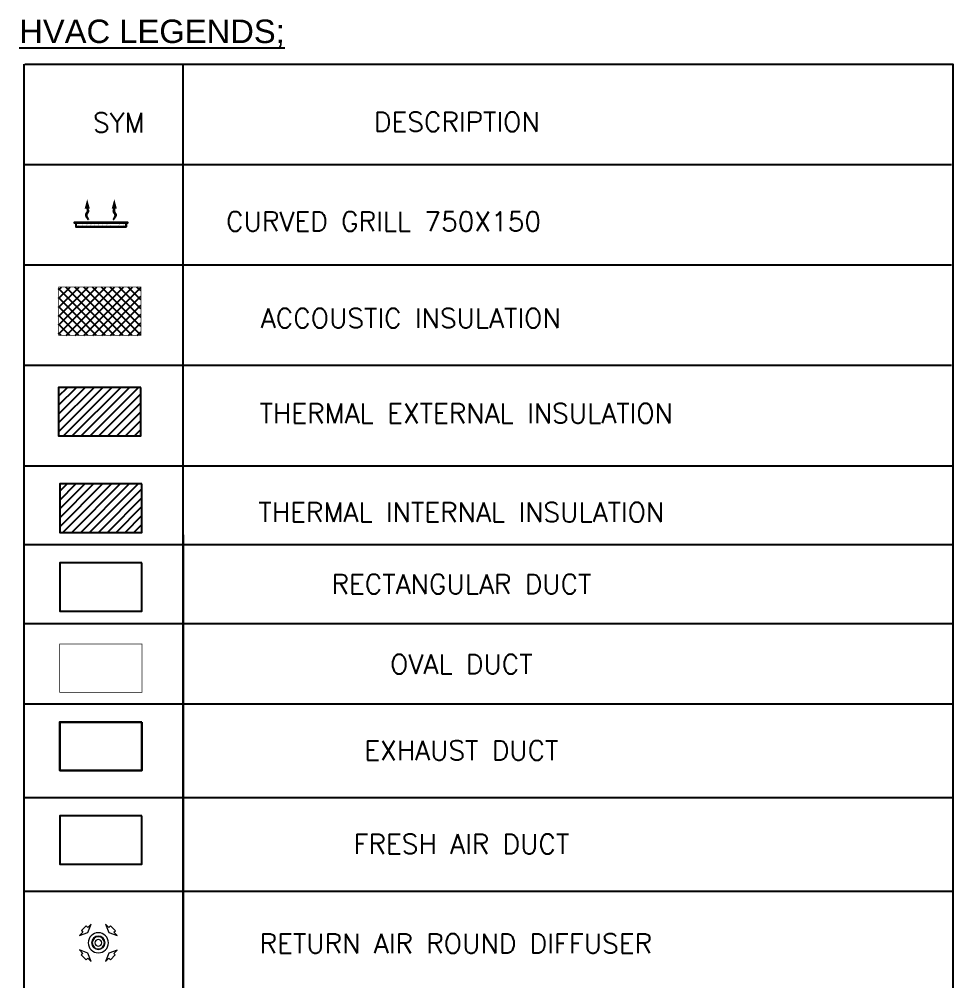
# Model space of a CAD drawing. Header units: millimetres. Extents: x 148480 to 578986, y 39883 to 155062.
# Drawn here: x 374943 to 388888, y 120244 to 134620 of the extents above; entities that cross this region are included whole.
import ezdxf
from ezdxf.enums import TextEntityAlignment as Align

# ---------------------------------------------------------------- set-up
doc = ezdxf.new("R2010")
doc.units = ezdxf.units.MM
for name, color, linetype, lineweight in [('HVAC EA DUCT', 1, 'Continuous', 30), ('KDBS-SIDE THROW GRILLE', 1, 'Continuous', 18), ('M HVAC EXHAUST DIFFUSER', 1, 'Continuous', 15), ('M HVAC GRILLE', 6, 'Continuous', 13)]:
    doc.layers.add(name, color=color, linetype=linetype, lineweight=lineweight)
for name, color, linetype in [('M-HVAC ELLIPTICAL DUCT', 6, 'Continuous'), ('M-HVAC SPIRAL DUCT', 4, 'Continuous'), ('M-HVAC-GRIL', 6, 'Continuous'), ('M-HVAC-INSULATION', 8, 'Continuous'), ('M-HVAC-SUPP', 4, 'Continuous'), ('M-HVAC-SUPPLY AIR DUCT', 4, 'Continuous'), ('M-HVAC-TEXT', 7, 'Continuous')]:
    doc.layers.add(name, color=color, linetype=linetype)
doc.styles.add('ARAIL', font='arial.ttf')
doc.styles.add('MtX_romans_shx', font='romans.shx')
doc.styles.add('R', font='romans.shx')

# ---------------------------------------------------------------- blocks, each defined once
blk = doc.blocks.new('RAD 150')
at = {"layer": 'M HVAC EXHAUST DIFFUSER', "color": 3}
for points in [[(-25.7, 153.9), (25.7, 153.9), (25.7, 137.2), (60.9, 137.2), (0, 110), (-60.9, 137.2), (-25.7, 137.2)], [(-153.9, -25.7), (-153.9, 25.7), (-137.2, 25.7), (-137.2, 60.9), (-110, 0), (-137.2, -60.9), (-137.2, -25.7)], [(153.9, 25.7), (153.9, -25.7), (137.2, -25.7), (137.2, -60.9), (110, 0), (137.2, 60.9), (137.2, 25.7)], [(25.7, -153.9), (-25.7, -153.9), (-25.7, -137.2), (-60.9, -137.2), (0, -110), (60.9, -137.2), (25.7, -137.2)]]:
    blk.add_lwpolyline(points, close=True, dxfattribs=at)
for radius in [75, 50, 45, 25]:
    blk.add_circle((0, 0), radius, dxfattribs=at)
blk = doc.blocks.new('RAAAA')
at = {"linetype": 'Continuous', "ltscale": 1000}
for points in [[(363, 0, 0), (363, 0, 0), (364, 0, 0), (364, 0, 0), (365, 0, 0), (366, 0, 0), (367, -1, 0), (368, -1, 0), (369, -1, 0), (371, -1, 0), (373, -2, 0), (374, -2, 0), (377, -2, 0), (379, -3, 0), (381, -3, 0), (384, -4, 0), (387, -4, 0), (390, -5, 0), (393, -5, 0), (397, -6, 0), (400, -6, 0), (404, -7, 0), (408, -8, 0), (412, -8, 0), (416, -9, 0), (421, -10, 0), (421, -10, 0), (425, -11, 0), (430, -11, 0), (435, -11, 0), (439, -11, 0), (444, -11, 0), (449, -11, 0), (454, -10, 0), (459, -10, 0), (464, -9, 0), (468, -7, 0), (473, -6, 0), (478, -4, 0), (483, -2, 0), (488, 0, 0), (494, 2, 0), (499, 4, 0), (504, 7, 0), (509, 10, 0), (514, 13, 0), (519, 16, 0), (525, 20, 0), (530, 24, 0), (535, 28, 0), (541, 32, 0), (546, 36, 0), (546, 36, 0), (552, 40, 0), (557, 44, 0), (563, 48, 0), (568, 51, 0), (574, 54, 0), (580, 56, 0), (586, 58, 0), (592, 60, 0), (598, 61, 0), (604, 62, 0), (610, 62, 0), (616, 62, 0), (622, 62, 0), (628, 61, 0), (635, 60, 0), (641, 59, 0), (648, 57, 0), (654, 55, 0), (661, 52, 0), (668, 49, 0), (675, 46, 0), (681, 42, 0), (688, 38, 0), (695, 33, 0), (702, 28, 0), (702, 28, 0), (709, 23, 0), (716, 19, 0), (722, 14, 0), (728, 10, 0), (734, 5, 0), (740, 1, 0), (745, -2, 0), (750, -6, 0), (755, -9, 0), (759, -13, 0), (763, -15, 0), (767, -18, 0), (771, -21, 0), (774, -23, 0), (777, -25, 0), (779, -27, 0), (782, -29, 0), (784, -31, 0), (786, -32, 0), (787, -33, 0), (789, -34, 0), (790, -35, 0), (790, -35, 0), (791, -35, 0), (791, -36, 0)], [(363, 0, 0), (363, 0, 0), (364, 0, 0), (364, 0, 0), (365, -1, 0), (366, -1, 0), (367, -2, 0), (368, -2, 0), (369, -3, 0), (371, -4, 0), (373, -5, 0), (374, -5, 0), (377, -6, 0), (379, -8, 0), (381, -9, 0), (384, -10, 0), (387, -12, 0), (390, -13, 0), (393, -15, 0), (397, -16, 0), (400, -18, 0), (404, -20, 0), (408, -22, 0), (412, -24, 0), (416, -26, 0), (421, -28, 0), (421, -28, 0), (425, -30, 0), (430, -32, 0), (435, -34, 0), (439, -35, 0), (444, -36, 0), (449, -37, 0), (454, -37, 0), (459, -38, 0), (464, -38, 0), (468, -37, 0), (473, -37, 0), (478, -36, 0), (483, -35, 0), (488, -33, 0), (494, -32, 0), (499, -30, 0), (504, -28, 0), (509, -25, 0), (514, -22, 0), (519, -19, 0), (525, -16, 0), (530, -13, 0), (535, -9, 0), (541, -5, 0), (546, 0, 0), (546, 0, 0), (552, 4, 0), (557, 8, 0), (563, 12, 0), (568, 15, 0), (574, 18, 0), (580, 21, 0), (586, 23, 0), (592, 25, 0), (598, 27, 0), (604, 28, 0), (610, 29, 0), (616, 30, 0), (622, 30, 0), (628, 31, 0), (635, 30, 0), (641, 30, 0), (648, 29, 0), (654, 28, 0), (661, 26, 0), (668, 24, 0), (675, 22, 0), (681, 20, 0), (688, 17, 0), (695, 14, 0), (702, 10, 0), (702, 10, 0), (709, 7, 0), (716, 3, 0), (722, 0, 0), (728, -3, 0), (734, -6, 0), (740, -9, 0), (745, -12, 0), (750, -14, 0), (755, -17, 0), (759, -19, 0), (763, -21, 0), (767, -23, 0), (771, -25, 0), (774, -27, 0), (777, -28, 0), (779, -30, 0), (782, -31, 0), (784, -32, 0), (786, -33, 0), (787, -34, 0), (789, -34, 0), (790, -35, 0), (790, -35, 0), (791, -35, 0), (791, -36, 0)]]:
    blk.add_polyline3d(points, dxfattribs=at)
blk.add_solid([(373, 101), (0, 0), (373, -101)], dxfattribs=at)
blk = doc.blocks.new('600X200 SIDE THROW GRILLE')
at = {"layer": 'M-HVAC-GRIL', "linetype": 'ByBlock'}
blk.add_lwpolyline([(375, -5), (396, -5), (396, 12), (-396, 12), (-396, -5), (-375, -5), (375, -5), (375, -56), (-375, -56), (-375, -5), (-375, -56), (375, -56), (375, -56)], dxfattribs=at)
at = {"layer": 'M-HVAC-GRIL', "lineweight": 0, "const_width": 1.71}
for points in [[(-365, -9), (-343, -9), (-322, -52), (-300, -52)], [(-303, -9), (-282, -9), (-260, -52), (-239, -52)], [(-242, -9), (-220, -9), (-199, -52), (-177, -52)], [(-180, -9), (-158, -9), (-137, -52), (-115, -52)], [(-117, -9), (-96, -9), (-75, -52), (-53, -52)], [(-55, -9), (-34, -9), (-12, -52), (9, -52)], [(7, -9), (28, -9), (50, -52), (71, -52)], [(69, -9), (90, -9), (112, -52), (133, -52)], [(121, -9), (142, -9), (163, -52), (185, -52)], [(181, -9), (202, -9), (224, -52), (245, -52)], [(242, -9), (264, -9), (285, -52), (306, -52)], [(304, -9), (325, -9), (346, -52), (368, -52)]]:
    blk.add_lwpolyline(points, dxfattribs=at)
at = {"layer": 'M-HVAC-SUPP'}
for p, xscale, yscale, zscale, rotation in [((-199, 355), -0.3839999997941415, 0.3839999997941436, 0.3839999997941436, 90.2028781887322), ((206, 355), 0.3839999997941415, 0.3839999997941415, 0.3839999997941415, 269.7971218112675)]:
    blk.add_blockref('RAAAA', p, dxfattribs=dict(at, xscale=xscale, yscale=yscale, zscale=zscale, rotation=rotation))
blk = doc.blocks.new('jyfhg')
at = {"layer": 'KDBS-SIDE THROW GRILLE', "xscale": -1, "rotation": 90.00000000000006}
blk.add_blockref('600X200 SIDE THROW GRILLE', (-100, -325), dxfattribs=at)

msp = doc.modelspace()

# ---------------------------------------------------------------- hatches: boundary and pattern name
at = {"layer": 'M-HVAC-INSULATION'}
h = msp.add_hatch(dxfattribs=at)
h.set_pattern_fill('ANSI37', color=42, scale=750, angle=180, style=0)
h.set_pattern_definition([(45, (784358.86, 44476.35), (-66.29126, 66.29126), []), (135, (784358.86, 44476.35), (-66.29126, -66.29126), [])])
h.paths.add_polyline_path([(376760.4, 130621), (375532.1, 130621), (375532.1, 129897.9), (376760.4, 129897.9)])
h = msp.add_hatch(dxfattribs=at)
h.set_pattern_fill('ANSI31', color=256, scale=750, angle=180, style=0)
h.set_pattern_definition([(45, (784358.86, 44476.35), (-66.29126, 66.29126), [])])
h.paths.add_polyline_path([(376760.4, 129121), (376760.4, 128397.9), (375532.1, 128397.9), (375532.1, 129121)])
h = msp.add_hatch(dxfattribs=at)
h.set_pattern_fill('ANSI31', color=26, scale=750, angle=180, style=0)
h.set_pattern_definition([(45, (784190.06, 44464.72), (-66.29126, 66.29126), [])])
h.paths.add_polyline_path([(376776.2, 127680), (376776.2, 126956.9), (375548, 126956.9), (375548, 127680)])

# ---------------------------------------------------------------- linework, layer by layer
at = {"layer": 'HVAC EA DUCT'}
msp.add_lwpolyline([(376776.2, 124123.1), (375548, 124123.1), (375548, 123400), (376776.2, 123400)], close=True, dxfattribs=at)
at = {"layer": 'M-HVAC ELLIPTICAL DUCT', "const_width": 10}
for points in [[(376760.4, 130621), (375532.1, 130621), (375532.1, 129897.9), (376760.4, 129897.9)], [(376776.2, 125289.4), (375548, 125289.4), (375548, 124566.3), (376776.2, 124566.3)]]:
    msp.add_lwpolyline(points, close=True, dxfattribs=at)
at = {"layer": 'M-HVAC SPIRAL DUCT', "color": 150, "linetype": 'Continuous'}
msp.add_lwpolyline([(376776.2, 122724.9), (375548, 122724.9), (375548, 122001.8), (376776.2, 122001.8)], close=True, dxfattribs=at)
at = {"layer": 'M-HVAC-SUPPLY AIR DUCT', "color": 7}
for p, q in [((375010.5, 133951.9), (375010.5, 106027.6)), ((377388.1, 133951.9), (377388.1, 106027.6)), ((377388.1, 133951.8), (377390.8, 110880.9)), ((377388.1, 133951.8), (388888.1, 133951.8)), ((375010.5, 132451.8), (388870.8, 132451.8)), ((375010.5, 130951.8), (388870.8, 130951.8)), ((375010.5, 129451.8), (388870.8, 129451.8)), ((375010.5, 127951.8), (388888.1, 127951.8)), ((375010.5, 126774.3), (388888.1, 126774.3)), ((375010.5, 126774.3), (388888.1, 126774.3)), ((375010.5, 125596.9), (388888.1, 125596.9)), ((375010.5, 124394.9), (388888.1, 124394.9)), ((375010.5, 122996.7), (388888.1, 122996.7)), ((375010.5, 121598.5), (388888.1, 121598.5)), ((375010.5, 121598.5), (388888.1, 121598.5))]:
    msp.add_line(p, q, dxfattribs=at)
msp.add_lwpolyline([(375027.9, 133951.8), (388888.1, 133951.8), (388888.1, 106027.6)], dxfattribs=at)
at = {"layer": 'M-HVAC-SUPPLY AIR DUCT'}
for points in [[(376760.4, 129121), (375532.1, 129121), (375532.1, 128397.9), (376760.4, 128397.9)], [(376776.2, 127680), (375548, 127680), (375548, 126956.9), (376776.2, 126956.9)], [(376776.2, 126502.6), (375548, 126502.6), (375548, 125779.4), (376776.2, 125779.4)]]:
    msp.add_lwpolyline(points, close=True, dxfattribs=at)

# ---------------------------------------------------------------- block references
at = {"layer": 'M HVAC EXHAUST DIFFUSER', "xscale": -2.00213783741445, "yscale": 2.00213783741445, "zscale": 2.00213783741445, "rotation": 134.8758026872501}
msp.add_blockref('RAD 150', (376124.8, 120826.1), dxfattribs=at)
at = {"layer": 'M HVAC GRILLE', "color": 0, "rotation": 270}
msp.add_blockref('jyfhg', (376489.7, 131478.4), dxfattribs=at)

# ---------------------------------------------------------------- texts
at = {"layer": 'M-HVAC-TEXT', "color": 7}
for s, height, style, p in [('%%UHVAC LEGENDS;', 350, 'ARAIL', (376926.7, 134440.2)), ('SYM', 290.46, 'R', (376429.4, 133076.6)), ('DESCRIPTION', 290.461, 'R', (381480.3, 133088))]:
    msp.add_text(s, height=height, dxfattribs=dict(at, style=style)).set_placement(p, align=Align.MIDDLE_CENTER)
at = {"layer": 'M-HVAC-TEXT', "color": 7, "style": 'MtX_romans_shx'}
msp.add_text('CURVED GRILL 750X150', height=290.461, dxfattribs=at).set_placement((378032.1, 131455.6))
at = {"layer": 'M-HVAC-TEXT', "color": 7, "attachment_point": 2, "style": 'R'}
for s, insert, char_height, width in [('ACCOUSTIC INSULATION', (380792.5, 130301.2), 290.461, 5544.557), ('THERMAL EXTERNAL INSULATION', (381619.7, 128879), 290.461, 8015.23), ('THERMAL INTERNAL INSULATION', (381548.5, 127401.8), 290.461, 7056.475), ('RECTANGULAR DUCT ', (381548.5, 126328.9), 290.461, 7056.475), ('OVAL DUCT ', (381548.5, 125133.6), 290.46, 7056.475), ('EXHAUST DUCT ', (381548.5, 123844.9), 290.461, 7056.475), ('FRESH AIR DUCT ', (381548.5, 122446.7), 290.461, 7056.475), ('RETURN AIR ROUND DIFFUSER ', (381465.5, 120961.1), 290.461, 13359.771)]:
    msp.add_mtext(s, dxfattribs=dict(at, insert=insert, char_height=char_height, width=width))

doc.saveas('drawing.dxf')
